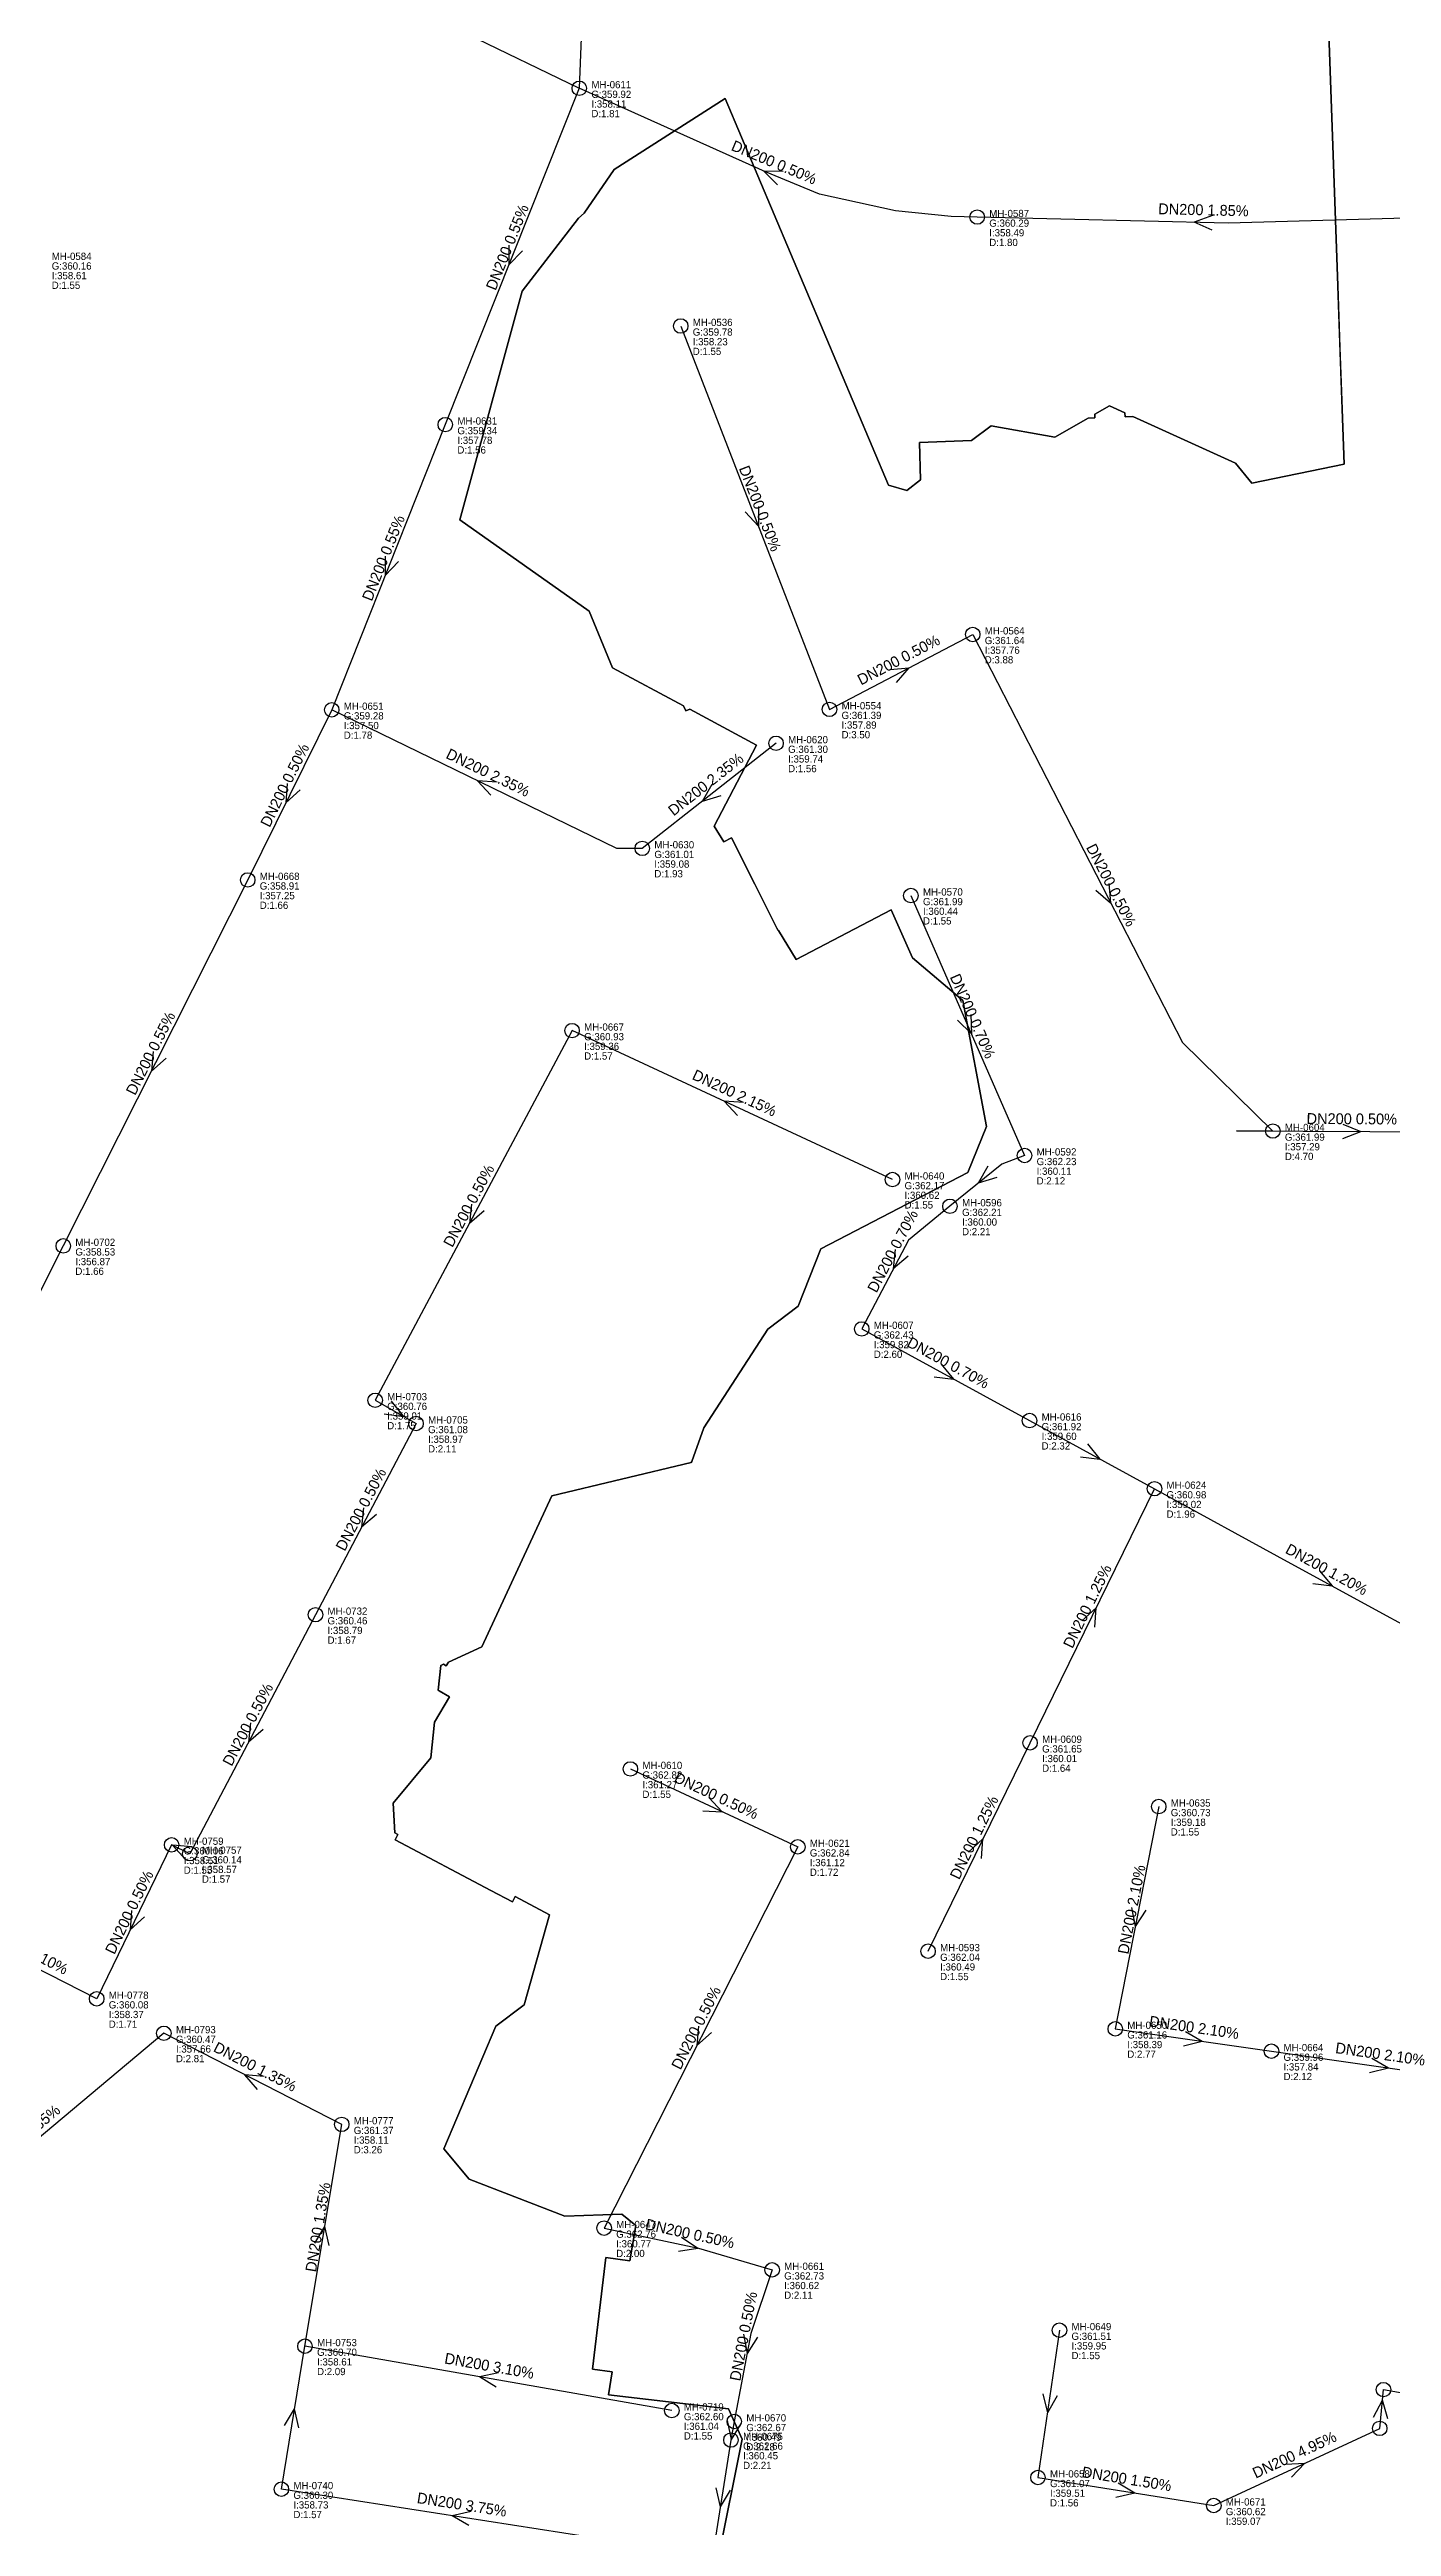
# Model space of a CAD drawing. Header units: metres. Extents: x 449149 to 451990, y 2566737 to 2570847.
# Drawn here: x 450458.9 to 450681.3, y 2568514.3 to 2568924.7 of the extents above; entities that cross this region are included whole.
import ezdxf
from ezdxf.enums import TextEntityAlignment as Align

# ---------------------------------------------------------------- set-up
doc = ezdxf.new("R2010")
doc.units = ezdxf.units.M
for name, color, linetype in [('SEW-CATCHMENT', 4, 'Continuous'), ('SEW-LABEL', 2, 'Continuous'), ('SEW-MH', 7, 'Continuous'), ('SEW-MH-LABEL', 8, 'Continuous'), ('SEW-PIPE-DN200', 3, 'Continuous')]:
    doc.layers.add(name, color=color, linetype=linetype)

msp = doc.modelspace()

# ---------------------------------------------------------------- linework, layer by layer
at = {"layer": 'SEW-CATCHMENT'}
for points in [[(450569.68, 2568508.59), (450573.69, 2568528.72), (450571.42, 2568533.76), (450551.55, 2568536.08), (450552.16, 2568539.89), (450548.88, 2568540.32), (450551.1, 2568558.82), (450555.12, 2568558.26), (450556.06, 2568564.13), (450553.77, 2568566.02), (450544.31, 2568565.66), (450528.47, 2568571.82), (450524.24, 2568576.82), (450532.87, 2568597.14), (450537.57, 2568600.69), (450541.8, 2568615.61), (450536.08, 2568618.64), (450535.62, 2568617.76), (450532.08, 2568619.63), (450516.17, 2568628.05), (450516.64, 2568628.93), (450516.16, 2568629.18), (450515.84, 2568634.15), (450522.09, 2568641.63), (450522.73, 2568647.53), (450525.21, 2568651.74), (450523.49, 2568652.76), (450523.3, 2568652.87), (450523.74, 2568656.92), (450524.21, 2568657.14), (450524.66, 2568656.87), (450525.03, 2568657.51), (450530.55, 2568660.04), (450542.19, 2568685.08), (450565.26, 2568690.56), (450565.38, 2568690.72), (450567.38, 2568696.35), (450577.96, 2568712.69), (450582.99, 2568716.49), (450586.75, 2568726.01), (450611.09, 2568738.64), (450614.19, 2568746.28), (450610.3, 2568767.17), (450601.93, 2568774.22), (450598.41, 2568782.15), (450582.66, 2568773.95), (450579.71, 2568778.75), (450579.67, 2568778.74), (450571.92, 2568794.09), (450570.67, 2568793.45), (450569.07, 2568796.05), (450576.07, 2568809.49), (450565.02, 2568815.43), (450564.38, 2568815.16), (450564.01, 2568815.97), (450552.24, 2568822.29), (450548.34, 2568831.65), (450526.91, 2568846.8), (450537.24, 2568884.73), (450546.58, 2568896.79), (450547.55, 2568897.63), (450552.47, 2568904.88), (450570.87, 2568916.65), (450597.94, 2568852.55), (450600.98, 2568851.65), (450603.29, 2568853.42), (450603.09, 2568859.61), (450611.75, 2568859.94), (450614.97, 2568862.41), (450625.55, 2568860.53), (450631.05, 2568863.67), (450632.18, 2568863.71), (450632.16, 2568864.3), (450634.61, 2568865.69), (450637.16, 2568864.54), (450637.18, 2568863.88), (450638.48, 2568863.93), (450655.46, 2568856.2), (450658.19, 2568852.9), (450673.48, 2568856.01), (450673.16, 2568865.17), (450673.16, 2568865.17), (450672.43, 2568885.56), (450672.43, 2568885.56), (450669.4, 2568970.79)], [(450669.4, 2568970.79), (450672.43, 2568885.56), (450672.43, 2568885.56), (450672.79, 2568875.36), (450673.16, 2568865.17), (450673.16, 2568865.17), (450673.48, 2568856.01), (450658.19, 2568852.9), (450655.46, 2568856.2), (450638.48, 2568863.93), (450637.18, 2568863.88), (450637.16, 2568864.54), (450634.61, 2568865.69), (450632.16, 2568864.3), (450632.18, 2568863.71), (450631.05, 2568863.67), (450625.55, 2568860.53), (450614.97, 2568862.41), (450611.75, 2568859.94), (450611.75, 2568859.94), (450603.09, 2568859.61), (450603.29, 2568853.42), (450600.98, 2568851.65), (450597.94, 2568852.55), (450570.87, 2568916.65), (450552.47, 2568904.88), (450547.55, 2568897.63), (450546.58, 2568896.79), (450537.24, 2568884.73), (450526.91, 2568846.8), (450548.34, 2568831.65), (450552.24, 2568822.29), (450564.01, 2568815.97), (450564.38, 2568815.16), (450565.02, 2568815.43), (450576.07, 2568809.49), (450569.07, 2568796.05), (450570.67, 2568793.45), (450571.92, 2568794.09), (450579.46, 2568779.15), (450579.67, 2568778.74), (450579.71, 2568778.75), (450582.66, 2568773.95), (450598.41, 2568782.15), (450601.93, 2568774.22), (450610.3, 2568767.17), (450614.19, 2568746.28), (450611.09, 2568738.64), (450586.75, 2568726.01), (450582.99, 2568716.49), (450577.96, 2568712.69), (450567.38, 2568696.35), (450565.38, 2568690.72), (450565.26, 2568690.56), (450542.19, 2568685.08), (450530.55, 2568660.04), (450525.03, 2568657.51), (450524.66, 2568656.87), (450524.21, 2568657.14), (450523.74, 2568656.92), (450523.3, 2568652.87), (450523.49, 2568652.76), (450525.21, 2568651.74), (450522.73, 2568647.53), (450522.09, 2568641.63), (450515.84, 2568634.15), (450516.16, 2568629.18), (450516.64, 2568628.93), (450516.17, 2568628.05), (450532.08, 2568619.63), (450535.62, 2568617.76), (450536.08, 2568618.64), (450541.8, 2568615.61), (450537.57, 2568600.69), (450532.87, 2568597.14), (450524.24, 2568576.82), (450528.47, 2568571.82), (450544.31, 2568565.66), (450553.77, 2568566.02), (450556.06, 2568564.13), (450555.12, 2568558.26), (450551.1, 2568558.82), (450548.88, 2568540.32), (450552.16, 2568539.89), (450551.55, 2568536.08), (450571.42, 2568533.76), (450573.69, 2568528.72), (450569.68, 2568508.59)]]:
    msp.add_lwpolyline(points, dxfattribs=at)
at = {"layer": 'SEW-LABEL'}
for p, q in [((450579.58, 2568902.33), (450577.28, 2568904.6)), ((450580.51, 2568904.55), (450577.28, 2568904.6)), ((450651.68, 2568897.24), (450648.65, 2568896.12)), ((450651.62, 2568894.84), (450648.65, 2568896.12)), ((450535.06, 2568892.3), (450535.06, 2568889.07)), ((450537.29, 2568891.41), (450535.06, 2568889.07)), ((450574.19, 2568848.13), (450576.4, 2568845.77)), ((450576.43, 2568849), (450576.4, 2568845.77)), ((450514.54, 2568840.79), (450514.54, 2568837.56)), ((450516.76, 2568839.91), (450514.54, 2568837.56)), ((450598.17, 2568821.98), (450601.39, 2568822.3)), ((450599.28, 2568819.85), (450601.39, 2568822.3)), ((450498.3, 2568803.1), (450498.05, 2568799.88)), ((450532.03, 2568801.18), (450529.85, 2568803.57)), ((450533.08, 2568803.34), (450529.85, 2568803.57)), ((450568.68, 2568802.94), (450567.06, 2568800.14)), ((450500.45, 2568802.04), (450498.05, 2568799.88)), ((450570.16, 2568801.05), (450567.06, 2568800.14)), ((450634.48, 2568786.55), (450634.78, 2568783.34)), ((450632.34, 2568785.46), (450634.78, 2568783.34)), ((450609.4, 2568763.89), (450611.7, 2568761.62)), ((450611.6, 2568764.85), (450611.7, 2568761.62)), ((450476.08, 2568758.68), (450475.8, 2568755.46)), ((450478.22, 2568757.6), (450475.8, 2568755.46)), ((450572.93, 2568748.09), (450570.71, 2568750.44)), ((450573.94, 2568750.27), (450570.71, 2568750.44)), ((450673.25, 2568744.25), (450676.26, 2568745.43)), ((450673.27, 2568746.65), (450676.26, 2568745.43)), ((450614.42, 2568739.68), (450612.85, 2568736.86)), ((450615.94, 2568737.82), (450612.85, 2568736.86)), ((450528.85, 2568733.41), (450528.49, 2568730.2)), ((450530.96, 2568732.28), (450528.49, 2568730.2)), ((450599.1, 2568725.9), (450598.76, 2568722.68)), ((450601.22, 2568724.78), (450598.76, 2568722.68)), ((450605.55, 2568704.79), (450608.76, 2568704.4)), ((450606.7, 2568706.89), (450608.76, 2568704.4)), ((450515.56, 2568700.75), (450517.57, 2568698.22)), ((450514.37, 2568698.66), (450517.57, 2568698.22)), ((450629.81, 2568691.54), (450633.02, 2568691.16)), ((450630.96, 2568693.65), (450633.02, 2568691.16)), ((450510.96, 2568683.08), (450510.62, 2568679.86)), ((450513.08, 2568681.96), (450510.62, 2568679.86)), ((450669.43, 2568672.64), (450671.49, 2568670.15)), ((450668.28, 2568670.54), (450671.49, 2568670.15)), ((450630, 2568664.35), (450632.4, 2568666.52)), ((450632.16, 2568663.3), (450632.4, 2568666.52)), ((450492.21, 2568647.43), (450491.88, 2568644.22)), ((450494.34, 2568646.31), (450491.88, 2568644.22)), ((450568.2, 2568635.06), (450570.42, 2568632.7)), ((450567.19, 2568632.88), (450570.42, 2568632.7)), ((450481.48, 2568624.74), (450479.31, 2568627.14)), ((450482.53, 2568626.9), (450479.31, 2568627.14)), ((450611.23, 2568626.03), (450613.63, 2568628.2)), ((450613.39, 2568624.98), (450613.63, 2568628.2)), ((450472.51, 2568616.33), (450472.27, 2568613.11)), ((450474.67, 2568615.28), (450472.27, 2568613.11)), ((450638.26, 2568616.84), (450638.86, 2568613.67)), ((450640.61, 2568616.38), (450638.86, 2568613.67)), ((450566.49, 2568597.17), (450566.2, 2568593.96)), ((450568.63, 2568596.09), (450566.2, 2568593.96)), ((450646.84, 2568593.9), (450649.98, 2568594.66)), ((450647.18, 2568596.27), (450649.98, 2568594.66)), ((450493.38, 2568586.69), (450491.26, 2568589.12)), ((450494.48, 2568588.82), (450491.26, 2568589.12)), ((450677.72, 2568589.49), (450680.86, 2568590.25)), ((450678.06, 2568591.86), (450680.86, 2568590.25)), ((450502.86, 2568561.23), (450504.53, 2568563.99)), ((450505.23, 2568560.83), (450504.53, 2568563.99)), ((450563.15, 2568559.86), (450566.34, 2568560.39)), ((450563.67, 2568562.2), (450566.34, 2568560.39)), ((450573.92, 2568546.1), (450574.53, 2568542.93)), ((450576.28, 2568545.64), (450574.53, 2568542.93)), ((450533.33, 2568539.72), (450530.17, 2568539.05)), ((450532.92, 2568537.35), (450530.17, 2568539.05)), ((450623.55, 2568536.23), (450624.3, 2568533.09)), ((450625.92, 2568535.89), (450624.3, 2568533.09)), ((450497.86, 2568530.99), (450499.53, 2568533.76)), ((450500.23, 2568530.6), (450499.53, 2568533.76)), ((450571.2, 2568531.8), (450571.87, 2568528.64)), ((450573.57, 2568531.38), (450571.87, 2568528.64)), ((450678.35, 2568532.35), (450679.84, 2568535.21)), ((450680.74, 2568532.11), (450679.84, 2568535.21)), ((450663.76, 2568524.57), (450666.99, 2568524.75)), ((450664.77, 2568522.4), (450666.99, 2568524.75)), ((450569.37, 2568520.63), (450570.08, 2568517.48)), ((450571.74, 2568520.25), (450570.08, 2568517.48)), ((450635.64, 2568519.1), (450638.79, 2568519.81)), ((450636.02, 2568521.47), (450638.79, 2568519.81)), ((450528.79, 2568516.76), (450525.64, 2568516.03)), ((450528.42, 2568514.39), (450525.64, 2568516.03))]:
    msp.add_line(p, q, dxfattribs=at)
at = {"layer": 'SEW-MH'}
for centre in [(450546.72, 2568918.33), (450612.67, 2568896.98), (450563.52, 2568878.93), (450524.51, 2568862.59), (450611.92, 2568827.81), (450505.68, 2568815.32), (450588.19, 2568815.4), (450579.33, 2568809.78), (450557.16, 2568792.36), (450491.75, 2568787.13), (450601.68, 2568784.54), (450545.52, 2568762.15), (450661.67, 2568745.51), (450620.52, 2568741.46), (450598.63, 2568737.47), (450608.16, 2568733.04), (450461.19, 2568726.48), (450593.53, 2568712.72), (450512.88, 2568700.89), (450519.65, 2568697.04), (450621.35, 2568697.53), (450642.05, 2568686.23), (450502.99, 2568665.35), (450621.43, 2568644.12), (450555.18, 2568639.79), (450642.75, 2568633.56), (450479.15, 2568627.22), (450482.17, 2568625.74), (450582.93, 2568626.88), (450604.52, 2568609.59), (450466.72, 2568601.7), (450477.86, 2568595.99), (450635.55, 2568596.72), (450661.44, 2568593.02), (450507.33, 2568580.89), (450550.83, 2568563.7), (450578.68, 2568556.78), (450626.3, 2568546.78), (450501.25, 2568544.13), (450680.01, 2568536.93), (450562.05, 2568533.46), (450572.4, 2568531.65), (450679.38, 2568530.51), (450571.86, 2568528.58), (450622.74, 2568522.37), (450497.33, 2568520.43), (450651.88, 2568517.72)]:
    msp.add_circle(centre, 1.2, dxfattribs=at)
at = {"layer": 'SEW-PIPE-DN200'}
for points in [[(450548.33, 2568998.12), (450549.71, 2568958.5), (450547.93, 2568949.03), (450546.72, 2568918.33)], [(450509.22, 2568936.52), (450546.72, 2568918.33)], [(450546.72, 2568918.33), (450524.51, 2568862.59)], [(450612.67, 2568896.98), (450608.37, 2568897.09), (450599.14, 2568898.02), (450586.52, 2568900.78), (450577.6, 2568904.46), (450546.72, 2568918.33)], [(450687.62, 2568896.91), (450654.25, 2568895.98), (450612.67, 2568896.98)], [(450563.52, 2568878.93), (450588.19, 2568815.4)], [(450524.51, 2568862.59), (450505.68, 2568815.32)], [(450588.19, 2568815.4), (450611.92, 2568827.81)], [(450611.92, 2568827.81), (450646.68, 2568760.19), (450661.67, 2568745.51)], [(450505.68, 2568815.32), (450491.75, 2568787.13)], [(450557.16, 2568792.36), (450552.92, 2568792.36), (450505.68, 2568815.32)], [(450579.33, 2568809.78), (450557.16, 2568792.36), (450557.16, 2568792.36)], [(450491.75, 2568787.13), (450461.19, 2568726.48)], [(450601.68, 2568784.54), (450620.52, 2568741.46), (450620.52, 2568741.46)], [(450545.52, 2568762.15), (450512.88, 2568700.89)], [(450598.63, 2568737.47), (450545.52, 2568762.15)], [(450661.67, 2568745.51), (450655.67, 2568745.54), (450699.85, 2568745.3)], [(450620.52, 2568741.46), (450616.75, 2568740.02), (450608.16, 2568733.04)], [(450608.16, 2568733.04), (450601.27, 2568727.45), (450593.53, 2568712.72)], [(450461.19, 2568726.48), (450446.09, 2568696.55)], [(450593.53, 2568712.72), (450621.35, 2568697.53)], [(450512.88, 2568700.89), (450519.65, 2568697.04)], [(450519.65, 2568697.04), (450502.99, 2568665.35)], [(450621.35, 2568697.53), (450642.05, 2568686.23)], [(450621.43, 2568644.12), (450642.05, 2568686.23)], [(450642.05, 2568686.23), (450664.67, 2568673.87), (450698.29, 2568655.52)], [(450502.99, 2568665.35), (450482.17, 2568625.74)], [(450604.52, 2568609.59), (450621.43, 2568644.12)], [(450555.18, 2568639.79), (450582.93, 2568626.89), (450582.93, 2568626.88)], [(450642.75, 2568633.56), (450635.55, 2568596.72)], [(450479.15, 2568627.22), (450466.72, 2568601.7)], [(450482.17, 2568625.74), (450479.15, 2568627.22)], [(450582.93, 2568626.88), (450550.83, 2568563.7)], [(450466.72, 2568601.7), (450450.96, 2568609.77), (450442.34, 2568613.19)], [(450477.86, 2568595.99), (450432.39, 2568557.9)], [(450507.33, 2568580.89), (450477.86, 2568595.99)], [(450635.55, 2568596.72), (450661.44, 2568593.02)], [(450661.44, 2568593.02), (450697.3, 2568587.9)], [(450501.25, 2568544.13), (450507.33, 2568580.89)], [(450550.83, 2568563.7), (450566.5, 2568560.36), (450578.68, 2568556.78)], [(450578.68, 2568556.78), (450575.16, 2568546.25), (450572.4, 2568531.65)], [(450497.33, 2568520.43), (450497.33, 2568520.43), (450501.25, 2568544.13)], [(450562.05, 2568533.46), (450501.25, 2568544.13)], [(450626.3, 2568546.78), (450622.74, 2568522.37)], [(450679.38, 2568530.51), (450680.01, 2568536.93)], [(450680.01, 2568536.93), (450696.52, 2568534.05)], [(450572.4, 2568531.65), (450571.86, 2568528.58)], [(450571.86, 2568528.58), (450568.78, 2568509.34)], [(450651.88, 2568517.72), (450679.38, 2568530.51)], [(450556.92, 2568511.18), (450497.33, 2568520.43)], [(450622.74, 2568522.37), (450651.88, 2568517.72)]]:
    msp.add_lwpolyline(points, dxfattribs=at)

# ---------------------------------------------------------------- texts
at = {"layer": 'SEW-LABEL'}
for s, rotation, p in [('DN200 0.50%', 337.2354, (450578.66, 2568905.22)), ('DN200 0.55%', 68.276, (450535.62, 2568891.66)), ('DN200 1.85%', 358.6174, (450650.15, 2568897.28)), ('DN200 0.50%', -68.7776, (450575.85, 2568848.37)), ('DN200 0.55%', 68.276, (450515.09, 2568840.16)), ('DN200 0.50%', 27.6067, (450600.06, 2568822.81)), ('DN200 0.50%', 63.7096, (450498.71, 2568802.43)), ('DN200 2.35%', 334.0793, (450531.2, 2568804.11)), ('DN200 2.35%', 38.1574, (450568.24, 2568802.27)), ('DN200 0.50%', -62.8016, (450634.1, 2568785.87)), ('DN200 0.70%', -66.3856, (450611.1, 2568764.2)), ('DN200 0.55%', 63.2605, (450476.47, 2568758)), ('DN200 2.15%', 335.0783, (450572.07, 2568751.01)), ('DN200 0.50%', -0.3152, (450674.76, 2568746.64)), ('DN200 0.50%', 61.9584, (450529.2, 2568732.72)), ('DN200 0.70%', 62.2686, (450599.46, 2568725.21)), ('DN200 0.70%', -28.6337, (450607.44, 2568706.32)), ('DN200 0.50%', 62.2649, (450511.32, 2568682.39)), ('DN200 1.20%', -28.6339, (450670.17, 2568672.07)), ('DN200 1.25%', 63.9083, (450631.74, 2568666.37)), ('DN200 0.50%', 62.2647, (450492.58, 2568646.75)), ('DN200 0.50%', -24.9343, (450569.06, 2568634.54)), ('DN200 1.25%', 63.9082, (450612.97, 2568628.05)), ('DN200 0.50%', 64.0321, (450472.93, 2568615.66)), ('DN200 2.10%', 78.94, (450639.15, 2568616.34)), ('DN200 3.10%', 332.8747, (450454.71, 2568609.05)), ('DN200 0.50%', 63.0629, (450566.88, 2568596.49)), ('DN200 2.10%', -8.1277, (450648.5, 2568596.07)), ('DN200 1.35%', 332.8749, (450492.59, 2568589.64)), ('DN200 2.10%', -8.128, (450679.37, 2568591.66)), ('DN200 1.35%', 39.9499, (450455.13, 2568578.14)), ('DN200 1.35%', 80.6107, (450504.29, 2568563.71)), ('DN200 0.50%', -12.393, (450564.87, 2568561.91)), ('DN200 0.50%', 79.041, (450574.81, 2568545.6)), ('DN200 3.10%', 350.0516, (450531.65, 2568539.99)), ('DN200 4.95%', 24.9449, (450665.63, 2568525.32)), ('DN200 1.50%', -9.0768, (450637.31, 2568521.25)), ('DN200 3.75%', 351.1761, (450527.12, 2568517))]:
    msp.add_text(s, height=1.8, rotation=rotation, dxfattribs=at).set_placement(p, align=Align.CENTER)
at = {"layer": 'SEW-MH-LABEL'}
for s, p in [('G:359.92', (450548.72, 2568916.73)), ('MH-0611', (450548.72, 2568918.33)), ('D:1.81', (450548.72, 2568913.53)), ('I:358.11', (450548.72, 2568915.13)), ('G:360.29', (450614.67, 2568895.38)), ('MH-0587', (450614.67, 2568896.98)), ('D:1.80', (450614.67, 2568892.18)), ('I:358.49', (450614.67, 2568893.78)), ('G:360.16', (450459.27, 2568888.28)), ('MH-0584', (450459.27, 2568889.88)), ('D:1.55', (450459.27, 2568885.08)), ('I:358.61', (450459.27, 2568886.68)), ('MH-0536', (450565.52, 2568878.93)), ('G:359.78', (450565.52, 2568877.33)), ('I:358.23', (450565.52, 2568875.73)), ('D:1.55', (450565.52, 2568874.13)), ('MH-0631', (450526.51, 2568862.59)), ('G:359.34', (450526.51, 2568860.99)), ('I:357.78', (450526.51, 2568859.39)), ('D:1.56', (450526.51, 2568857.79)), ('G:361.64', (450613.92, 2568826.21)), ('MH-0564', (450613.92, 2568827.81)), ('D:3.88', (450613.92, 2568823.01)), ('I:357.76', (450613.92, 2568824.61)), ('G:359.28', (450507.68, 2568813.72)), ('MH-0651', (450507.68, 2568815.32)), ('G:361.39', (450590.19, 2568813.8)), ('MH-0554', (450590.19, 2568815.4)), ('D:1.78', (450507.68, 2568810.52)), ('I:357.50', (450507.68, 2568812.12)), ('MH-0620', (450581.33, 2568809.78)), ('D:3.50', (450590.19, 2568810.6)), ('I:357.89', (450590.19, 2568812.2)), ('G:361.30', (450581.33, 2568808.18)), ('D:1.56', (450581.33, 2568804.98)), ('I:359.74', (450581.33, 2568806.58)), ('G:361.01', (450559.16, 2568790.76)), ('MH-0630', (450559.16, 2568792.36)), ('I:359.08', (450559.16, 2568789.16)), ('G:358.91', (450493.75, 2568785.53)), ('MH-0668', (450493.75, 2568787.13)), ('D:1.93', (450559.16, 2568787.56)), ('MH-0570', (450603.68, 2568784.54)), ('D:1.66', (450493.75, 2568782.33)), ('I:357.25', (450493.75, 2568783.93)), ('G:361.99', (450603.68, 2568782.94)), ('I:360.44', (450603.68, 2568781.34)), ('D:1.55', (450603.68, 2568779.74)), ('G:360.93', (450547.52, 2568760.55)), ('MH-0667', (450547.52, 2568762.15)), ('D:1.57', (450547.52, 2568757.35)), ('I:359.36', (450547.52, 2568758.95)), ('G:361.99', (450663.67, 2568743.91)), ('MH-0604', (450663.67, 2568745.51)), ('G:362.23', (450622.52, 2568739.86)), ('MH-0592', (450622.52, 2568741.46)), ('D:4.70', (450663.67, 2568740.71)), ('I:357.29', (450663.67, 2568742.31)), ('G:362.17', (450600.63, 2568735.87)), ('MH-0640', (450600.63, 2568737.47)), ('D:2.12', (450622.52, 2568736.66)), ('I:360.11', (450622.52, 2568738.26)), ('D:1.55', (450600.63, 2568732.67)), ('I:360.62', (450600.63, 2568734.27)), ('G:362.21', (450610.16, 2568731.44)), ('MH-0596', (450610.16, 2568733.04)), ('D:2.21', (450610.16, 2568728.24)), ('I:360.00', (450610.16, 2568729.84)), ('G:358.53', (450463.19, 2568724.88)), ('MH-0702', (450463.19, 2568726.48)), ('I:356.87', (450463.19, 2568723.28)), ('D:1.66', (450463.19, 2568721.68)), ('G:362.43', (450595.53, 2568711.12)), ('MH-0607', (450595.53, 2568712.72)), ('D:2.60', (450595.53, 2568707.92)), ('I:359.82', (450595.53, 2568709.52)), ('G:360.76', (450514.88, 2568699.29)), ('MH-0703', (450514.88, 2568700.89)), ('D:1.75', (450514.88, 2568696.09)), ('I:359.01', (450514.88, 2568697.69)), ('G:361.08', (450521.65, 2568695.44)), ('MH-0705', (450521.65, 2568697.04)), ('G:361.92', (450623.35, 2568695.93)), ('MH-0616', (450623.35, 2568697.53)), ('I:359.60', (450623.35, 2568694.33)), ('D:2.11', (450521.65, 2568692.24)), ('I:358.97', (450521.65, 2568693.84)), ('D:2.32', (450623.35, 2568692.73)), ('MH-0624', (450644.05, 2568686.23)), ('G:360.98', (450644.05, 2568684.63)), ('I:359.02', (450644.05, 2568683.03)), ('D:1.96', (450644.05, 2568681.43)), ('G:360.46', (450504.99, 2568663.75)), ('MH-0732', (450504.99, 2568665.35)), ('I:358.79', (450504.99, 2568662.15)), ('D:1.67', (450504.99, 2568660.55)), ('G:361.65', (450623.43, 2568642.52)), ('MH-0609', (450623.43, 2568644.12)), ('I:360.01', (450623.43, 2568640.92)), ('G:362.82', (450557.18, 2568638.19)), ('MH-0610', (450557.18, 2568639.79)), ('D:1.64', (450623.43, 2568639.32)), ('D:1.55', (450557.18, 2568634.99)), ('I:361.27', (450557.18, 2568636.59)), ('MH-0635', (450644.75, 2568633.56)), ('G:360.73', (450644.75, 2568631.96)), ('D:1.55', (450644.75, 2568628.76)), ('I:359.18', (450644.75, 2568630.36)), ('G:360.06', (450481.15, 2568625.62)), ('MH-0759', (450481.15, 2568627.22)), ('MH-0757', (450484.17, 2568625.74)), ('G:362.84', (450584.93, 2568625.28)), ('MH-0621', (450584.93, 2568626.88)), ('D:1.55', (450481.15, 2568622.42)), ('I:358.51', (450481.15, 2568624.02)), ('G:360.14', (450484.17, 2568624.14)), ('D:1.57', (450484.17, 2568620.94)), ('I:358.57', (450484.17, 2568622.54)), ('D:1.72', (450584.93, 2568622.08)), ('I:361.12', (450584.93, 2568623.68)), ('G:362.04', (450606.52, 2568607.99)), ('MH-0593', (450606.52, 2568609.59)), ('D:1.55', (450606.52, 2568604.79)), ('I:360.49', (450606.52, 2568606.39)), ('G:360.08', (450468.72, 2568600.1)), ('MH-0778', (450468.72, 2568601.7)), ('D:1.71', (450468.72, 2568596.9)), ('I:358.37', (450468.72, 2568598.5)), ('MH-0793', (450479.86, 2568595.99)), ('MH-0650', (450637.55, 2568596.72)), ('G:360.47', (450479.86, 2568594.39)), ('I:357.66', (450479.86, 2568592.79)), ('G:361.16', (450637.55, 2568595.12)), ('D:2.77', (450637.55, 2568591.92)), ('I:358.39', (450637.55, 2568593.52)), ('MH-0664', (450663.44, 2568593.02)), ('D:2.81', (450479.86, 2568591.19)), ('G:359.96', (450663.44, 2568591.42)), ('D:2.12', (450663.44, 2568588.22)), ('I:357.84', (450663.44, 2568589.82)), ('G:361.37', (450509.33, 2568579.29)), ('MH-0777', (450509.33, 2568580.89)), ('D:3.26', (450509.33, 2568576.09)), ('I:358.11', (450509.33, 2568577.69)), ('MH-0647', (450552.83, 2568563.7)), ('G:362.76', (450552.83, 2568562.1)), ('D:2.00', (450552.83, 2568558.9)), ('I:360.77', (450552.83, 2568560.5)), ('G:362.73', (450580.68, 2568555.18)), ('MH-0661', (450580.68, 2568556.78)), ('D:2.11', (450580.68, 2568551.98)), ('I:360.62', (450580.68, 2568553.58)), ('MH-0649', (450628.3, 2568546.78)), ('G:360.70', (450503.25, 2568542.53)), ('MH-0753', (450503.25, 2568544.13)), ('G:361.51', (450628.3, 2568545.18)), ('I:359.95', (450628.3, 2568543.58)), ('D:2.09', (450503.25, 2568539.33)), ('I:358.61', (450503.25, 2568540.93)), ('D:1.55', (450628.3, 2568541.98)), ('G:362.60', (450564.05, 2568531.86)), ('MH-0719', (450564.05, 2568533.46)), ('I:361.04', (450564.05, 2568530.26)), ('G:362.67', (450574.4, 2568530.05)), ('MH-0670', (450574.4, 2568531.65)), ('D:1.55', (450564.05, 2568528.66)), ('G:362.66', (450573.86, 2568526.98)), ('MH-0675', (450573.86, 2568528.58)), ('D:2.18', (450574.4, 2568526.85)), ('I:360.49', (450574.4, 2568528.45)), ('D:2.21', (450573.86, 2568523.78)), ('I:360.45', (450573.86, 2568525.38)), ('MH-0658', (450624.74, 2568522.37)), ('G:360.30', (450499.33, 2568518.83)), ('MH-0740', (450499.33, 2568520.43)), ('G:361.07', (450624.74, 2568520.77)), ('I:359.51', (450624.74, 2568519.17)), ('MH-0671', (450653.88, 2568517.72)), ('D:1.57', (450499.33, 2568515.63)), ('I:358.73', (450499.33, 2568517.23)), ('D:1.56', (450624.74, 2568517.57)), ('G:360.62', (450653.88, 2568516.12)), ('I:359.07', (450653.88, 2568514.52))]:
    msp.add_text(s, height=1.2, dxfattribs=at).set_placement(p)

doc.saveas('drawing.dxf')
